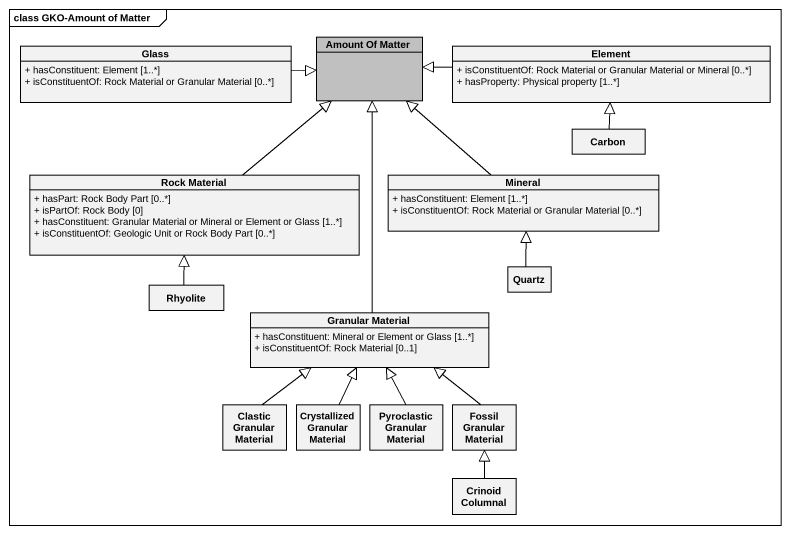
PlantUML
@startuml
mainframe class GKO-Amount of Matter
hide circle
hide empty members
skinparam classAttributeIconSize 0
class "Amount Of Matter" as Amount_Of_Matter #C0C0C0
class Glass {
  + hasConstituent: Element [1..*]
  + isConstituentOf: Rock Material or Granular Material [0..*]
}
class Element {
  + isConstituentOf: Rock Material or Granular Material or Mineral [0..*]
  + hasProperty: Physical property [1..*]
}
class Carbon
class "Rock Material" as Rock_Material {
  + hasPart: Rock Body Part [0..*]
  + isPartOf: Rock Body [0]
  + hasConstituent: Granular Material or Mineral or Element or Glass [1..*]
  + isConstituentOf: Geologic Unit or Rock Body Part [0..*]
}
class Mineral {
  + hasConstituent: Element [1..*]
  + isConstituentOf: Rock Material or Granular Material [0..*]
}
class Rhyolite
class Quartz
class "Granular Material" as Granular_Material {
  + hasConstituent: Mineral or Element or Glass [1..*]
  + isConstituentOf: Rock Material [0..1]
}
class "Clastic Granular Material" as Clastic_Granular_Material
class "Crystallized Granular Material" as Crystallized_Granular
class "Pyroclastic Granular Material" as Pyroclastic_Granular
class "Fossil Granular Material" as Fossil_Granular_Material
class "Crinoid Columnal" as Crinoid_Columnal
Glass -right-|> Amount_Of_Matter
Element -left-|> Amount_Of_Matter
Carbon -up-|> Element
Rock_Material -up-|> Amount_Of_Matter
Mineral -up-|> Amount_Of_Matter
Rhyolite -up-|> Rock_Material
Quartz -up-|> Mineral
Granular_Material -up-|> Amount_Of_Matter
Clastic_Granular_Material -up-|> Granular_Material
Crystallized_Granular -up-|> Granular_Material
Pyroclastic_Granular -up-|> Granular_Material
Fossil_Granular_Material -up-|> Granular_Material
Crinoid_Columnal -up-|> Fossil_Granular_Material
@enduml
